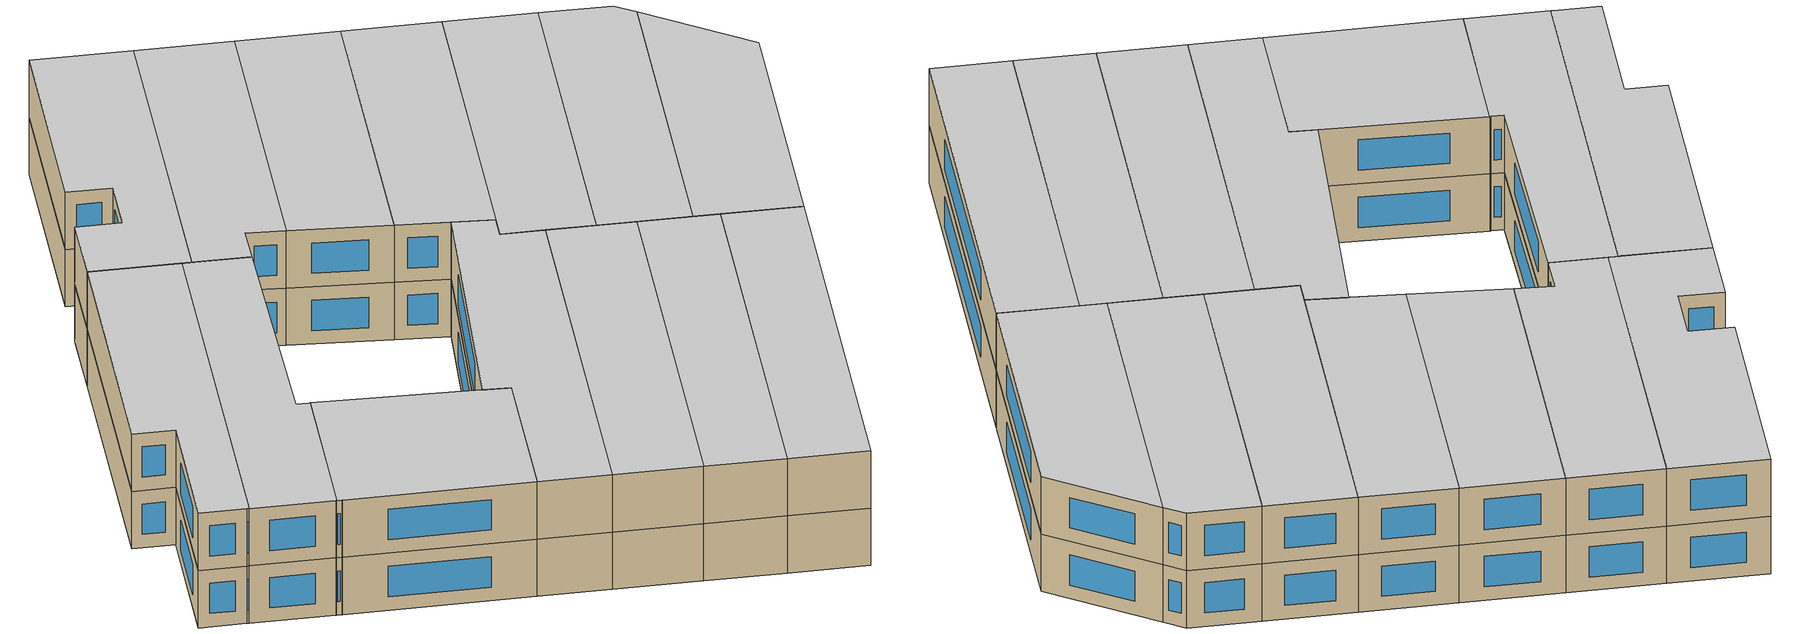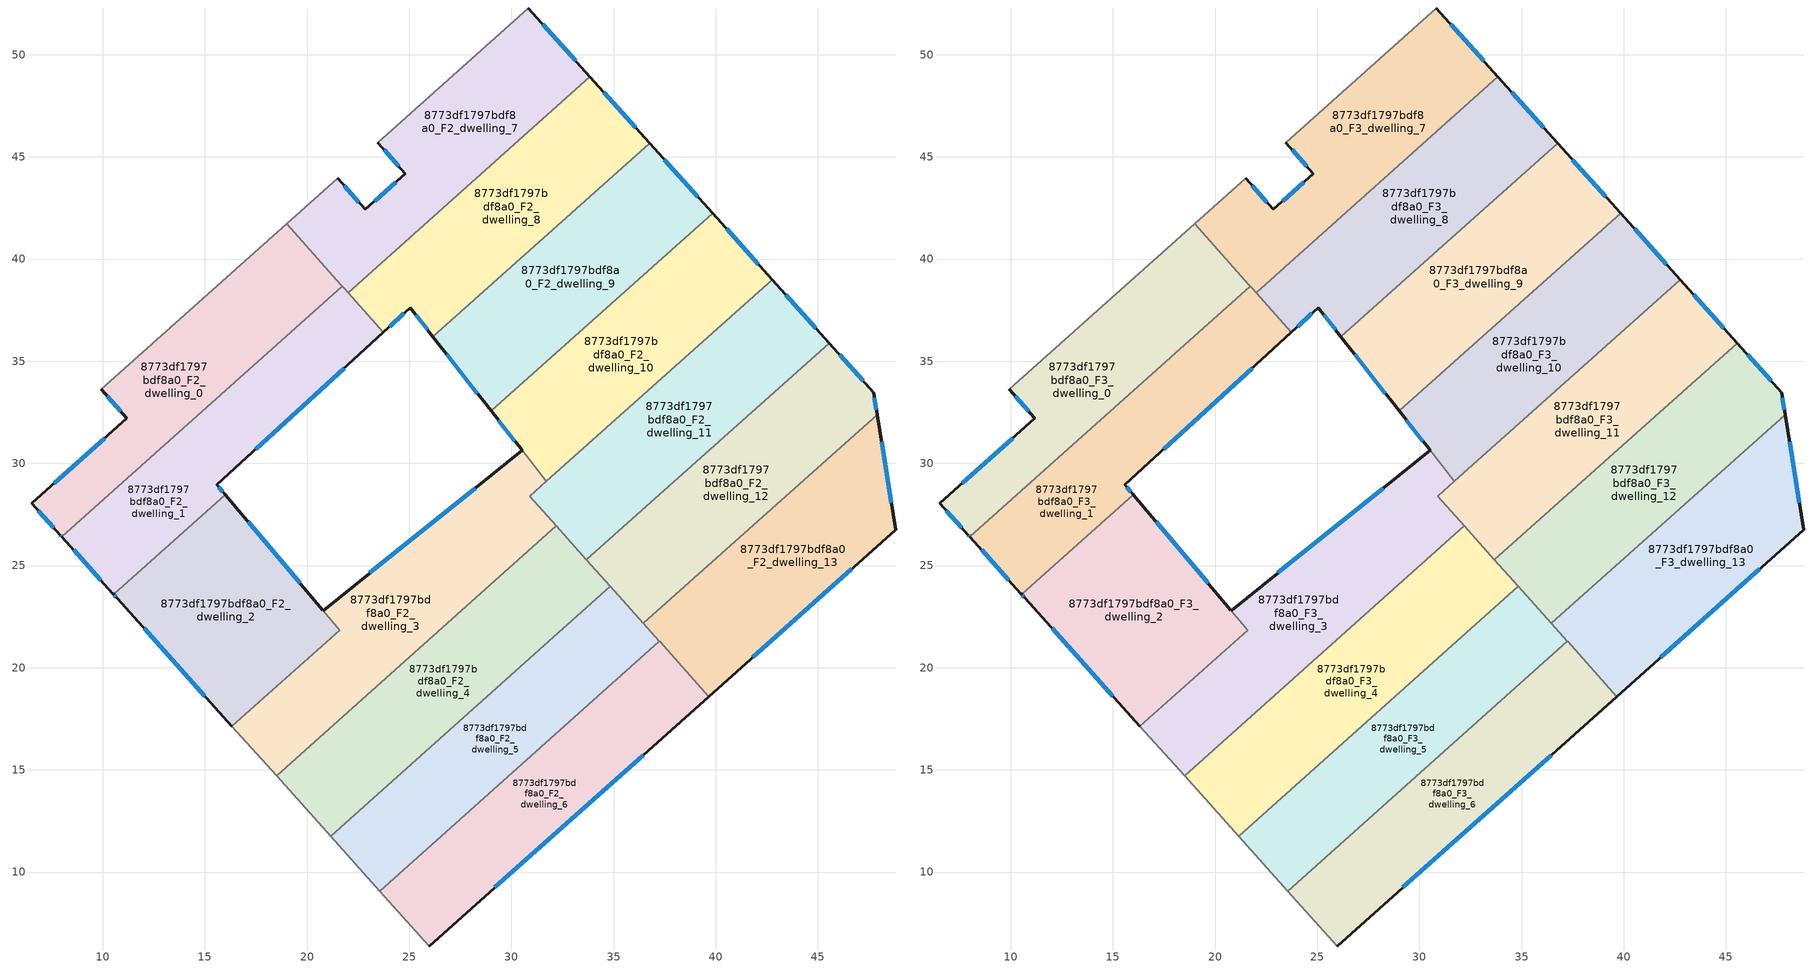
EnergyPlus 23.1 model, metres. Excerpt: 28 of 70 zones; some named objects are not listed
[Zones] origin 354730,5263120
8773df1797bdf8a0_F2_dwelling_0
 floor to 8773df1797bdf8a0_F1_dwelling_0 (EU_floor_Construction): 19,41.73 21.66,38.75 21.72,38.67 7.99,26.42 7.93,26.49 6.52,28.06 11.18,32.21 9.92,33.62 z6
 wall outside (EU_wall_Construction): 9.92,33.62 11.18,32.21 6.52,28.06 7.93,26.49 7.99,26.42 z6:9
 wall adiabatic (EU_wall_Construction): 19,41.73 9.92,33.62 z6:9
 wall to 8773df1797bdf8a0_F2_dwelling_1 (EU_wall_Construction): 7.99,26.42 21.72,38.67 z6:9
 wall to 8773df1797bdf8a0_F2_dwelling_7 (EU_wall_Construction): 21.72,38.67 21.66,38.75 19,41.73 z6:9
 window (EU_Window_Construction): 6.85,27.69 7.6,26.86 / 10.09,31.24 7.62,29.03 / 10.21,33.29 10.89,32.54 / 7.94,26.47 7.98,26.43 z6.7:8.3
8773df1797bdf8a0_F2_dwelling_1
 floor to 8773df1797bdf8a0_F1_dwelling_1 (EU_floor_Construction): 21.82,38.56 23.74,36.42 15.59,28.95 15.96,28.5 15.99,28.46 10.53,23.59 10.5,23.63 7.99,26.42 21.72,38.67 z6
 wall outside (EU_wall_Construction): 7.99,26.42 10.5,23.63 10.53,23.59 / 15.99,28.46 15.96,28.5 15.59,28.95 23.74,36.42 z6:9
 wall to 8773df1797bdf8a0_F2_dwelling_2 (EU_wall_Construction): 10.53,23.59 15.99,28.46 z6:9
 wall to 8773df1797bdf8a0_F2_dwelling_8 (EU_wall_Construction): 23.74,36.42 22.01,38.36 z6:9
 wall to 8773df1797bdf8a0_F2_dwelling_7 (EU_wall_Construction): 22.01,38.36 21.82,38.56 21.72,38.67 z6:9
 window (EU_Window_Construction): 8.58,25.76 9.91,24.28 / 17.5,30.7 21.82,34.66 / 15.87,28.61 15.67,28.84 z6.7:8.3
8773df1797bdf8a0_F2_dwelling_10
 floor to 8773df1797bdf8a0_F1_dwelling_10 (EU_floor_Construction): 39.85,42.24 42.76,38.99 30.9,28.4 31.71,29.12 29.01,32.57 z6
 wall outside (EU_wall_Construction): 42.76,38.99 39.85,42.24 / 29.01,32.57 30.52,30.63 z6:9
 wall to 8773df1797bdf8a0_F2_dwelling_3 (EU_wall_Construction): 30.52,30.63 31.71,29.12 30.9,28.4 z6:9
 wall to 8773df1797bdf8a0_F2_dwelling_9 (EU_wall_Construction): 39.85,42.24 29.01,32.57 z6:9
 wall to 8773df1797bdf8a0_F2_dwelling_11 (EU_wall_Construction): 30.9,28.4 31.71,29.12 42.76,38.99 z6:9
 window (EU_Window_Construction): 42.08,39.75 40.53,41.48 / 29.37,32.11 30.17,31.09 z6.7:8.3
8773df1797bdf8a0_F2_dwelling_11
 floor to 8773df1797bdf8a0_F1_dwelling_11 (EU_floor_Construction): 42.76,38.99 45.55,35.89 33.67,25.29 30.9,28.39 31.71,29.12 z6
 wall outside (EU_wall_Construction): 45.55,35.89 42.76,38.99 z6:9
 wall to 8773df1797bdf8a0_F2_dwelling_12 (EU_wall_Construction): 33.67,25.29 45.55,35.89 z6:9
 wall to 8773df1797bdf8a0_F2_dwelling_4 (EU_wall_Construction): 32.2,26.94 33.67,25.29 z6:9
 wall to 8773df1797bdf8a0_F2_dwelling_3 (EU_wall_Construction): 30.9,28.39 32.2,26.94 z6:9
 window (EU_Window_Construction): 44.89,36.61 43.42,38.26 z6.7:8.3
8773df1797bdf8a0_F2_dwelling_12
 floor to 8773df1797bdf8a0_F1_dwelling_12 (EU_floor_Construction): 45.55,35.89 47.72,33.46 47.9,32.38 36.46,22.17 33.67,25.29 z6
 wall outside (EU_wall_Construction): 47.9,32.38 47.72,33.46 45.55,35.89 z6:9
 wall to 8773df1797bdf8a0_F2_dwelling_13 (EU_wall_Construction): 36.46,22.17 47.9,32.38 z6:9
 wall to 8773df1797bdf8a0_F2_dwelling_5 (EU_wall_Construction): 34.84,23.98 36.46,22.17 z6:9
 wall to 8773df1797bdf8a0_F2_dwelling_4 (EU_wall_Construction): 33.67,25.29 34.84,23.98 z6:9
 window (EU_Window_Construction): 47.21,34.03 46.06,35.32 / 47.86,32.63 47.76,33.21 z6.7:8.3
8773df1797bdf8a0_F2_dwelling_13
 floor to 8773df1797bdf8a0_F1_dwelling_13 (EU_floor_Construction): 47.9,32.38 48.81,26.75 39.66,18.58 36.46,22.17 z6
 wall outside (EU_wall_Construction): 39.66,18.58 48.81,26.75 47.9,32.38 z6:9
 wall to 8773df1797bdf8a0_F2_dwelling_6 (EU_wall_Construction): 37.25,21.28 39.66,18.58 z6:9
 wall to 8773df1797bdf8a0_F2_dwelling_5 (EU_wall_Construction): 36.46,22.17 37.25,21.28 z6:9
 window (EU_Window_Construction): 48.6,28.07 48.11,31.06 / 41.81,20.5 46.66,24.83 z6.7:8.3
8773df1797bdf8a0_F2_dwelling_2
 floor to 8773df1797bdf8a0_F1_dwelling_2 (EU_floor_Construction): 15.99,28.46 20.78,22.8 21.59,21.84 16.33,17.14 10.7,23.41 10.67,23.44 10.53,23.59 z6
 wall outside (EU_wall_Construction): 10.53,23.59 10.67,23.44 10.7,23.41 16.33,17.14 / 20.78,22.8 15.99,28.46 z6:9
 wall to 8773df1797bdf8a0_F2_dwelling_3 (EU_wall_Construction): 16.33,17.14 21.59,21.84 20.78,22.8 z6:9
 window (EU_Window_Construction): 10.56,23.56 10.64,23.48 / 19.66,24.13 17.12,27.14 / 12.02,21.93 15,18.61 z6.7:8.3
8773df1797bdf8a0_F2_dwelling_3
 floor to 8773df1797bdf8a0_F1_dwelling_3 (EU_floor_Construction): 31.71,29.12 30.9,28.4 32.2,26.94 18.51,14.71 16.33,17.14 21.59,21.84 20.78,22.8 30.53,30.63 z6
 wall outside (EU_wall_Construction): 30.53,30.63 20.78,22.8 z6:9
 wall to 8773df1797bdf8a0_F2_dwelling_4 (EU_wall_Construction): 18.51,14.71 32.2,26.94 z6:9
 wall adiabatic (EU_wall_Construction): 16.33,17.14 18.51,14.71 z6:9
 window (EU_Window_Construction): 28.24,28.79 23.07,24.64 z6.7:8.3
8773df1797bdf8a0_F2_dwelling_4
 floor to 8773df1797bdf8a0_F1_dwelling_4 (EU_floor_Construction): 32.2,26.94 34.84,23.98 21.15,11.76 18.51,14.71 z6
 wall to 8773df1797bdf8a0_F2_dwelling_5 (EU_wall_Construction): 21.15,11.76 34.84,23.98 z6:9
 wall adiabatic (EU_wall_Construction): 18.51,14.71 21.15,11.76 z6:9
8773df1797bdf8a0_F2_dwelling_5
 floor to 8773df1797bdf8a0_F1_dwelling_5 (EU_floor_Construction): 34.84,23.98 37.25,21.28 23.57,9.07 21.15,11.76 z6
 wall to 8773df1797bdf8a0_F2_dwelling_6 (EU_wall_Construction): 23.57,9.07 37.25,21.28 z6:9
 wall adiabatic (EU_wall_Construction): 21.15,11.76 23.57,9.07 z6:9
8773df1797bdf8a0_F2_dwelling_6
 floor to 8773df1797bdf8a0_F1_dwelling_6 (EU_floor_Construction): 37.25,21.28 39.66,18.58 25.98,6.38 23.57,9.07 z6
 wall outside (EU_wall_Construction): 25.98,6.38 39.66,18.58 z6:9
 wall adiabatic (EU_wall_Construction): 23.57,9.07 25.98,6.38 z6:9
 window (EU_Window_Construction): 29.19,9.25 36.45,15.72 z6.7:8.3
8773df1797bdf8a0_F2_dwelling_7
 floor to 8773df1797bdf8a0_F1_dwelling_7 (EU_floor_Construction): 30.83,52.29 33.85,48.92 22.01,38.36 19,41.73 21.49,43.96 22.85,42.43 24.81,44.17 23.45,45.7 z6
 wall outside (EU_wall_Construction): 33.85,48.92 30.83,52.29 / 23.45,45.7 24.81,44.17 22.85,42.43 21.49,43.96 z6:9
 wall adiabatic (EU_wall_Construction): 30.83,52.29 23.45,45.7 / 21.49,43.96 19,41.73 z6:9
 wall to 8773df1797bdf8a0_F2_dwelling_8 (EU_wall_Construction): 22.01,38.36 33.85,48.92 z6:9
 window (EU_Window_Construction): 33.14,49.71 31.54,51.5 / 22.53,42.79 21.81,43.6 / 24.35,43.76 23.31,42.84 / 23.77,45.34 24.49,44.53 z6.7:8.3
8773df1797bdf8a0_F2_dwelling_8
 floor to 8773df1797bdf8a0_F1_dwelling_8 (EU_floor_Construction): 33.85,48.92 36.77,45.67 26.16,36.2 25.05,37.62 23.74,36.42 22.01,38.36 z6
 wall outside (EU_wall_Construction): 23.74,36.42 25.05,37.62 26.16,36.2 / 36.77,45.67 33.85,48.92 z6:9
 wall to 8773df1797bdf8a0_F2_dwelling_9 (EU_wall_Construction): 26.16,36.2 36.77,45.67 z6:9
 window (EU_Window_Construction): 24.05,36.7 24.74,37.34 / 36.08,46.44 34.53,48.16 / 25.31,37.28 25.9,36.53 z6.7:8.3
8773df1797bdf8a0_F2_dwelling_9
 floor to 8773df1797bdf8a0_F1_dwelling_9 (EU_floor_Construction): 36.77,45.67 39.85,42.24 29.01,32.57 26.16,36.2 z6
 wall outside (EU_wall_Construction): 39.85,42.24 36.77,45.67 / 26.16,36.2 29.01,32.57 z6:9
 window (EU_Window_Construction): 39.12,43.05 37.49,44.87 / 26.83,35.35 28.34,33.42 z6.7:8.3
8773df1797bdf8a0_F3_dwelling_0
 floor to 8773df1797bdf8a0_F2_dwelling_0 (EU_floor_Construction): 19,41.73 21.66,38.75 21.72,38.67 7.99,26.42 7.93,26.49 6.52,28.06 11.18,32.21 9.92,33.62 z9
 wall outside (EU_wall_Construction): 9.92,33.62 11.18,32.21 6.52,28.06 7.93,26.49 7.99,26.42 z9:12
 wall adiabatic (EU_wall_Construction): 19,41.73 9.92,33.62 z9:12
 wall to 8773df1797bdf8a0_F3_dwelling_1 (EU_wall_Construction): 7.99,26.42 21.72,38.67 z9:12
 wall to 8773df1797bdf8a0_F3_dwelling_7 (EU_wall_Construction): 21.72,38.67 21.66,38.75 19,41.73 z9:12
 window (EU_Window_Construction): 6.85,27.69 7.6,26.86 / 10.09,31.24 7.62,29.03 / 10.21,33.29 10.89,32.54 / 7.94,26.47 7.98,26.43 z9.7:11.3
 ceiling to 8773df1797bdf8a0_F4_dwelling_0 (EU_floor_Construction): 11.18,32.21 6.52,28.06 7.93,26.49 7.99,26.42 21.72,38.67 21.66,38.75 19,41.73 9.92,33.62 z12
8773df1797bdf8a0_F3_dwelling_1
 floor to 8773df1797bdf8a0_F2_dwelling_1 (EU_floor_Construction): 21.82,38.56 23.74,36.42 15.59,28.95 15.96,28.5 15.99,28.46 10.53,23.59 10.5,23.63 7.99,26.42 21.72,38.67 z9
 wall outside (EU_wall_Construction): 7.99,26.42 10.5,23.63 10.53,23.59 / 15.99,28.46 15.96,28.5 15.59,28.95 23.74,36.42 z9:12
 wall to 8773df1797bdf8a0_F3_dwelling_2 (EU_wall_Construction): 10.53,23.59 15.99,28.46 z9:12
 wall to 8773df1797bdf8a0_F3_dwelling_8 (EU_wall_Construction): 23.74,36.42 22.01,38.36 z9:12
 wall to 8773df1797bdf8a0_F3_dwelling_7 (EU_wall_Construction): 22.01,38.36 21.82,38.56 21.72,38.67 z9:12
 window (EU_Window_Construction): 8.58,25.76 9.91,24.28 / 17.5,30.7 21.82,34.66 / 15.87,28.61 15.67,28.84 z9.7:11.3
 ceiling to 8773df1797bdf8a0_F4_dwelling_1 (EU_floor_Construction): 15.99,28.46 15.96,28.5 15.59,28.95 23.74,36.42 21.82,38.56 21.72,38.67 7.99,26.42 10.5,23.63 10.53,23.59 z12
8773df1797bdf8a0_F3_dwelling_10
 floor to 8773df1797bdf8a0_F2_dwelling_10 (EU_floor_Construction): 39.85,42.24 42.76,38.99 30.9,28.4 31.71,29.12 29.01,32.57 z9
 wall outside (EU_wall_Construction): 42.76,38.99 39.85,42.24 / 29.01,32.57 30.52,30.63 z9:12
 wall to 8773df1797bdf8a0_F3_dwelling_3 (EU_wall_Construction): 30.52,30.63 31.71,29.12 30.9,28.4 z9:12
 wall to 8773df1797bdf8a0_F3_dwelling_9 (EU_wall_Construction): 39.85,42.24 29.01,32.57 z9:12
 wall to 8773df1797bdf8a0_F3_dwelling_11 (EU_wall_Construction): 30.9,28.4 31.71,29.12 42.76,38.99 z9:12
 window (EU_Window_Construction): 42.08,39.75 40.53,41.48 / 29.37,32.11 30.17,31.09 z9.7:11.3
 ceiling to 8773df1797bdf8a0_F4_dwelling_10 (EU_floor_Construction): 42.76,38.99 39.85,42.24 29.01,32.57 31.71,29.12 30.9,28.4 z12
8773df1797bdf8a0_F3_dwelling_11
 floor to 8773df1797bdf8a0_F2_dwelling_11 (EU_floor_Construction): 42.76,38.99 45.55,35.89 33.67,25.29 30.9,28.39 31.71,29.12 z9
 wall outside (EU_wall_Construction): 45.55,35.89 42.76,38.99 z9:12
 wall to 8773df1797bdf8a0_F3_dwelling_12 (EU_wall_Construction): 33.67,25.29 45.55,35.89 z9:12
 wall to 8773df1797bdf8a0_F3_dwelling_4 (EU_wall_Construction): 32.2,26.94 33.67,25.29 z9:12
 wall to 8773df1797bdf8a0_F3_dwelling_3 (EU_wall_Construction): 30.9,28.39 32.2,26.94 z9:12
 window (EU_Window_Construction): 44.89,36.61 43.42,38.26 z9.7:11.3
 ceiling to 8773df1797bdf8a0_F4_dwelling_11 (EU_floor_Construction): 45.55,35.89 42.76,38.99 31.71,29.12 30.9,28.39 33.67,25.29 z12
8773df1797bdf8a0_F3_dwelling_12
 floor to 8773df1797bdf8a0_F2_dwelling_12 (EU_floor_Construction): 45.55,35.89 47.72,33.46 47.9,32.38 36.46,22.17 33.67,25.29 z9
 wall outside (EU_wall_Construction): 47.9,32.38 47.72,33.46 45.55,35.89 z9:12
 wall to 8773df1797bdf8a0_F3_dwelling_13 (EU_wall_Construction): 36.46,22.17 47.9,32.38 z9:12
 wall to 8773df1797bdf8a0_F3_dwelling_5 (EU_wall_Construction): 34.84,23.98 36.46,22.17 z9:12
 wall to 8773df1797bdf8a0_F3_dwelling_4 (EU_wall_Construction): 33.67,25.29 34.84,23.98 z9:12
 window (EU_Window_Construction): 47.21,34.03 46.06,35.32 / 47.86,32.63 47.76,33.21 z9.7:11.3
 ceiling to 8773df1797bdf8a0_F4_dwelling_12 (EU_floor_Construction): 47.9,32.38 47.72,33.46 45.55,35.89 33.67,25.29 36.46,22.17 z12
8773df1797bdf8a0_F3_dwelling_13
 floor to 8773df1797bdf8a0_F2_dwelling_13 (EU_floor_Construction): 47.9,32.38 48.81,26.75 39.66,18.58 36.46,22.17 z9
 wall outside (EU_wall_Construction): 39.66,18.58 48.81,26.75 47.9,32.38 z9:12
 wall to 8773df1797bdf8a0_F3_dwelling_6 (EU_wall_Construction): 37.25,21.28 39.66,18.58 z9:12
 wall to 8773df1797bdf8a0_F3_dwelling_5 (EU_wall_Construction): 36.46,22.17 37.25,21.28 z9:12
 window (EU_Window_Construction): 48.6,28.07 48.11,31.06 / 41.81,20.5 46.66,24.83 z9.7:11.3
 ceiling to 8773df1797bdf8a0_F4_dwelling_13 (EU_floor_Construction): 48.81,26.75 47.9,32.38 36.46,22.17 39.66,18.58 z12
8773df1797bdf8a0_F3_dwelling_2
 floor to 8773df1797bdf8a0_F2_dwelling_2 (EU_floor_Construction): 15.99,28.46 20.78,22.8 21.59,21.84 16.33,17.14 10.7,23.41 10.67,23.44 10.53,23.59 z9
 wall outside (EU_wall_Construction): 10.53,23.59 10.67,23.44 10.7,23.41 16.33,17.14 / 20.78,22.8 15.99,28.46 z9:12
 wall to 8773df1797bdf8a0_F3_dwelling_3 (EU_wall_Construction): 16.33,17.14 21.59,21.84 20.78,22.8 z9:12
 window (EU_Window_Construction): 10.56,23.56 10.64,23.48 / 19.66,24.13 17.12,27.14 / 12.02,21.93 15,18.61 z9.7:11.3
 ceiling to 8773df1797bdf8a0_F4_dwelling_2 (EU_floor_Construction): 21.59,21.84 20.78,22.8 15.99,28.46 10.53,23.59 10.67,23.44 10.7,23.41 16.33,17.14 z12
8773df1797bdf8a0_F3_dwelling_3
 floor to 8773df1797bdf8a0_F2_dwelling_3 (EU_floor_Construction): 31.71,29.12 30.9,28.4 32.2,26.94 18.51,14.71 16.33,17.14 21.59,21.84 20.78,22.8 30.53,30.63 z9
 wall outside (EU_wall_Construction): 30.53,30.63 20.78,22.8 z9:12
 wall to 8773df1797bdf8a0_F3_dwelling_4 (EU_wall_Construction): 18.51,14.71 32.2,26.94 z9:12
 wall adiabatic (EU_wall_Construction): 16.33,17.14 18.51,14.71 z9:12
 window (EU_Window_Construction): 28.24,28.79 23.07,24.64 z9.7:11.3
 ceiling to 8773df1797bdf8a0_F4_dwelling_3 (EU_floor_Construction): 32.2,26.94 30.9,28.4 31.71,29.12 30.53,30.63 20.78,22.8 21.59,21.84 16.33,17.14 18.51,14.71 z12
8773df1797bdf8a0_F3_dwelling_4
 floor to 8773df1797bdf8a0_F2_dwelling_4 (EU_floor_Construction): 32.2,26.94 34.84,23.98 21.15,11.76 18.51,14.71 z9
 wall to 8773df1797bdf8a0_F3_dwelling_5 (EU_wall_Construction): 21.15,11.76 34.84,23.98 z9:12
 wall adiabatic (EU_wall_Construction): 18.51,14.71 21.15,11.76 z9:12
 ceiling to 8773df1797bdf8a0_F4_dwelling_4 (EU_floor_Construction): 34.84,23.98 32.2,26.94 18.51,14.71 21.15,11.76 z12
8773df1797bdf8a0_F3_dwelling_5
 floor to 8773df1797bdf8a0_F2_dwelling_5 (EU_floor_Construction): 34.84,23.98 37.25,21.28 23.57,9.07 21.15,11.76 z9
 wall to 8773df1797bdf8a0_F3_dwelling_6 (EU_wall_Construction): 23.57,9.07 37.25,21.28 z9:12
 wall adiabatic (EU_wall_Construction): 21.15,11.76 23.57,9.07 z9:12
 ceiling to 8773df1797bdf8a0_F4_dwelling_5 (EU_floor_Construction): 37.25,21.28 34.84,23.98 21.15,11.76 23.57,9.07 z12
8773df1797bdf8a0_F3_dwelling_6
 floor to 8773df1797bdf8a0_F2_dwelling_6 (EU_floor_Construction): 37.25,21.28 39.66,18.58 25.98,6.38 23.57,9.07 z9
 wall outside (EU_wall_Construction): 25.98,6.38 39.66,18.58 z9:12
 wall adiabatic (EU_wall_Construction): 23.57,9.07 25.98,6.38 z9:12
 window (EU_Window_Construction): 29.19,9.25 36.45,15.72 z9.7:11.3
 ceiling to 8773df1797bdf8a0_F4_dwelling_6 (EU_floor_Construction): 39.66,18.58 37.25,21.28 23.57,9.07 25.98,6.38 z12
8773df1797bdf8a0_F3_dwelling_7
 floor to 8773df1797bdf8a0_F2_dwelling_7 (EU_floor_Construction): 30.83,52.29 33.85,48.92 22.01,38.36 19,41.73 21.49,43.96 22.85,42.43 24.81,44.17 23.45,45.7 z9
 wall outside (EU_wall_Construction): 33.85,48.92 30.83,52.29 / 23.45,45.7 24.81,44.17 22.85,42.43 21.49,43.96 z9:12
 wall adiabatic (EU_wall_Construction): 30.83,52.29 23.45,45.7 / 21.49,43.96 19,41.73 z9:12
 wall to 8773df1797bdf8a0_F3_dwelling_8 (EU_wall_Construction): 22.01,38.36 33.85,48.92 z9:12
 window (EU_Window_Construction): 33.14,49.71 31.54,51.5 / 22.53,42.79 21.81,43.6 / 24.35,43.76 23.31,42.84 / 23.77,45.34 24.49,44.53 z9.7:11.3
 ceiling to 8773df1797bdf8a0_F4_dwelling_7 (EU_floor_Construction): 33.85,48.92 30.83,52.29 23.45,45.7 24.81,44.17 22.85,42.43 21.49,43.96 19,41.73 22.01,38.36 z12
8773df1797bdf8a0_F3_dwelling_8
 floor to 8773df1797bdf8a0_F2_dwelling_8 (EU_floor_Construction): 33.85,48.92 36.77,45.67 26.16,36.2 25.05,37.62 23.74,36.42 22.01,38.36 z9
 wall outside (EU_wall_Construction): 23.74,36.42 25.05,37.62 26.16,36.2 / 36.77,45.67 33.85,48.92 z9:12
 wall to 8773df1797bdf8a0_F3_dwelling_9 (EU_wall_Construction): 26.16,36.2 36.77,45.67 z9:12
 window (EU_Window_Construction): 24.05,36.7 24.74,37.34 / 36.08,46.44 34.53,48.16 / 25.31,37.28 25.9,36.53 z9.7:11.3
 ceiling to 8773df1797bdf8a0_F4_dwelling_8 (EU_floor_Construction): 36.77,45.67 33.85,48.92 22.01,38.36 23.74,36.42 25.05,37.62 26.16,36.2 z12
8773df1797bdf8a0_F3_dwelling_9
 floor to 8773df1797bdf8a0_F2_dwelling_9 (EU_floor_Construction): 36.77,45.67 39.85,42.24 29.01,32.57 26.16,36.2 z9
 wall outside (EU_wall_Construction): 39.85,42.24 36.77,45.67 / 26.16,36.2 29.01,32.57 z9:12
 window (EU_Window_Construction): 39.12,43.05 37.49,44.87 / 26.83,35.35 28.34,33.42 z9.7:11.3
 ceiling to 8773df1797bdf8a0_F4_dwelling_9 (EU_floor_Construction): 39.85,42.24 36.77,45.67 26.16,36.2 29.01,32.57 z12
[Building]
EU S2 Campaign: North Axis=0; Terrain=City; Solar Distribution=FullExterior
[Site:Location]
Budapest.Ferenc.Liszt.Intl.AP: Latitude=47.437; Longitude=19.256; Time Zone=1; Elevation=185
[SizingPeriod:WeatherFileDays]
AnnualSizingPeriod: Begin Month=1; Begin Day of Month=1; End Month=12; End Day of Month=31; Day of Week for Start Day=Monday; Use Weather File Daylight Saving Period=No; Use Weather File Rain and Snow Indicators=No
[MATERIAL]
EU_InternalMass_Material: Roughness=MediumRough; Thickness=0.1; Conductivity=1; Density=1800; Specific Heat=900; Thermal Absorptance=0.9; Solar Absorptance=0.7; Visible Absorptance=0.7
[MATERIAL:NOMASS] Roughness=MediumRough; Thermal Absorptance=0.9; Solar Absorptance=0.7; Visible Absorptance=0.7
Name | Thermal Resistance
EU_wall_NoMass | 0.832559
EU_floor_NoMass | 0.872794
[WINDOWMATERIAL:SIMPLEGLAZINGSYSTEM]
EU_Window_SimpleGlazing: UFactor=2.79869; Solar Heat Gain Coefficient=0.75; Visible Transmittance=0.75
[CONSTRUCTION]
EU_wall_Construction: EU_wall_NoMass
EU_floor_Construction: EU_floor_NoMass
EU_Window_Construction: EU_Window_SimpleGlazing
EU_InternalMass_Construction: EU_InternalMass_Material
[ZONE] Type=1; Multiplier=1; Ceiling Height=autocalculate; Floor Area=autocalculate; Part of Total Floor Area=Yes
Name | Volume
8773df1797bdf8a0_F2_dwelling_0; 8773df1797bdf8a0_F3_dwelling_0 | 190.726
8773df1797bdf8a0_F2_dwelling_1; 8773df1797bdf8a0_F3_dwelling_1 | 186.382
8773df1797bdf8a0_F2_dwelling_10; 8773df1797bdf8a0_F3_dwelling_10 | 192.22
8773df1797bdf8a0_F2_dwelling_11; 8773df1797bdf8a0_F3_dwelling_11; 8773df1797bdf8a0_F2_dwelling_12; 8773df1797bdf8a0_F3_dwelling_12 | 198.959
8773df1797bdf8a0_F2_dwelling_13; 8773df1797bdf8a0_F3_dwelling_13 | 198.945
8773df1797bdf8a0_F2_dwelling_2; 8773df1797bdf8a0_F3_dwelling_2 | 187.066
8773df1797bdf8a0_F2_dwelling_3; 8773df1797bdf8a0_F3_dwelling_3 | 219.078
8773df1797bdf8a0_F2_dwelling_4; 8773df1797bdf8a0_F3_dwelling_4 | 218.267
8773df1797bdf8a0_F2_dwelling_5; 8773df1797bdf8a0_F3_dwelling_5 | 198.929
8773df1797bdf8a0_F2_dwelling_6; 8773df1797bdf8a0_F3_dwelling_6 | 198.931
8773df1797bdf8a0_F2_dwelling_7; 8773df1797bdf8a0_F3_dwelling_7 | 198.973
8773df1797bdf8a0_F2_dwelling_8; 8773df1797bdf8a0_F3_dwelling_8 | 198.917
8773df1797bdf8a0_F2_dwelling_9; 8773df1797bdf8a0_F3_dwelling_9 | 198.927
[INTERNALMASS] Construction=EU_InternalMass_Construction
Name | Zone or ZoneList | Surface Area
8773df1797bdf8a0_F2_dwelling_0_EU_InternalMass | 8773df1797bdf8a0_F2_dwelling_0 | 63.564
8773df1797bdf8a0_F2_dwelling_1_EU_InternalMass | 8773df1797bdf8a0_F2_dwelling_1 | 62.1367
8773df1797bdf8a0_F2_dwelling_2_EU_InternalMass | 8773df1797bdf8a0_F2_dwelling_2 | 62.36
8773df1797bdf8a0_F2_dwelling_3_EU_InternalMass | 8773df1797bdf8a0_F2_dwelling_3 | 73.0252
8773df1797bdf8a0_F2_dwelling_4_EU_InternalMass | 8773df1797bdf8a0_F2_dwelling_4 | 72.7546
8773df1797bdf8a0_F2_dwelling_5_EU_InternalMass | 8773df1797bdf8a0_F2_dwelling_5 | 66.3094
8773df1797bdf8a0_F2_dwelling_6_EU_InternalMass | 8773df1797bdf8a0_F2_dwelling_6 | 66.3102
8773df1797bdf8a0_F2_dwelling_7_EU_InternalMass | 8773df1797bdf8a0_F2_dwelling_7 | 66.3242
8773df1797bdf8a0_F2_dwelling_8_EU_InternalMass | 8773df1797bdf8a0_F2_dwelling_8 | 66.3059
8773df1797bdf8a0_F2_dwelling_9_EU_InternalMass | 8773df1797bdf8a0_F2_dwelling_9 | 66.3089
8773df1797bdf8a0_F2_dwelling_10_EU_InternalMass | 8773df1797bdf8a0_F2_dwelling_10 | 64.0855
8773df1797bdf8a0_F2_dwelling_11_EU_InternalMass | 8773df1797bdf8a0_F2_dwelling_11 | 66.3189
8773df1797bdf8a0_F2_dwelling_12_EU_InternalMass | 8773df1797bdf8a0_F2_dwelling_12 | 66.3198
8773df1797bdf8a0_F2_dwelling_13_EU_InternalMass | 8773df1797bdf8a0_F2_dwelling_13 | 66.3151
8773df1797bdf8a0_F3_dwelling_0_EU_InternalMass | 8773df1797bdf8a0_F3_dwelling_0 | 63.564
8773df1797bdf8a0_F3_dwelling_1_EU_InternalMass | 8773df1797bdf8a0_F3_dwelling_1 | 62.1367
8773df1797bdf8a0_F3_dwelling_2_EU_InternalMass | 8773df1797bdf8a0_F3_dwelling_2 | 62.36
8773df1797bdf8a0_F3_dwelling_3_EU_InternalMass | 8773df1797bdf8a0_F3_dwelling_3 | 73.0252
8773df1797bdf8a0_F3_dwelling_4_EU_InternalMass | 8773df1797bdf8a0_F3_dwelling_4 | 72.7546
8773df1797bdf8a0_F3_dwelling_5_EU_InternalMass | 8773df1797bdf8a0_F3_dwelling_5 | 66.3094
8773df1797bdf8a0_F3_dwelling_6_EU_InternalMass | 8773df1797bdf8a0_F3_dwelling_6 | 66.3102
8773df1797bdf8a0_F3_dwelling_7_EU_InternalMass | 8773df1797bdf8a0_F3_dwelling_7 | 66.3242
8773df1797bdf8a0_F3_dwelling_8_EU_InternalMass | 8773df1797bdf8a0_F3_dwelling_8 | 66.3059
8773df1797bdf8a0_F3_dwelling_9_EU_InternalMass | 8773df1797bdf8a0_F3_dwelling_9 | 66.3089
8773df1797bdf8a0_F3_dwelling_10_EU_InternalMass | 8773df1797bdf8a0_F3_dwelling_10 | 64.0855
8773df1797bdf8a0_F3_dwelling_11_EU_InternalMass | 8773df1797bdf8a0_F3_dwelling_11 | 66.3189
8773df1797bdf8a0_F3_dwelling_12_EU_InternalMass | 8773df1797bdf8a0_F3_dwelling_12 | 66.3198
8773df1797bdf8a0_F3_dwelling_13_EU_InternalMass | 8773df1797bdf8a0_F3_dwelling_13 | 66.3151
[OTHEREQUIPMENT] Fuel Type=Electricity; Design Level Calculation Method=Watts/Area; Power per Zone Floor Area=1; Fraction Latent=0; Fraction Radiant=0; Fraction Lost=0; Carbon Dioxide Generation Rate=0; EndUse Subcategory=EU_Step8_InternalGains
Name | Zone or ZoneList or Space or SpaceList | Schedule
EU_Step8_InternalGain_8773df1797bdf8a0_F2_dwelling_0_f000 | 8773df1797bdf8a0_F2_dwelling_0 | EU_Step8_GainSchedule_8773df1797bdf8a0_F2_dwelling_0_f000
EU_Step8_InternalGain_8773df1797bdf8a0_F2_dwelling_1_f000 | 8773df1797bdf8a0_F2_dwelling_1 | EU_Step8_GainSchedule_8773df1797bdf8a0_F2_dwelling_1_f000
EU_Step8_InternalGain_8773df1797bdf8a0_F2_dwelling_2_f000 | 8773df1797bdf8a0_F2_dwelling_2 | EU_Step8_GainSchedule_8773df1797bdf8a0_F2_dwelling_2_f000
EU_Step8_InternalGain_8773df1797bdf8a0_F2_dwelling_3_f000 | 8773df1797bdf8a0_F2_dwelling_3 | EU_Step8_GainSchedule_8773df1797bdf8a0_F2_dwelling_3_f000
EU_Step8_InternalGain_8773df1797bdf8a0_F2_dwelling_4_f000 | 8773df1797bdf8a0_F2_dwelling_4 | EU_Step8_GainSchedule_8773df1797bdf8a0_F2_dwelling_4_f000
EU_Step8_InternalGain_8773df1797bdf8a0_F2_dwelling_5_f000 | 8773df1797bdf8a0_F2_dwelling_5 | EU_Step8_GainSchedule_8773df1797bdf8a0_F2_dwelling_5_f000
EU_Step8_InternalGain_8773df1797bdf8a0_F2_dwelling_6_f000 | 8773df1797bdf8a0_F2_dwelling_6 | EU_Step8_GainSchedule_8773df1797bdf8a0_F2_dwelling_6_f000
EU_Step8_InternalGain_8773df1797bdf8a0_F2_dwelling_7_f000 | 8773df1797bdf8a0_F2_dwelling_7 | EU_Step8_GainSchedule_8773df1797bdf8a0_F2_dwelling_7_f000
EU_Step8_InternalGain_8773df1797bdf8a0_F2_dwelling_8_f000 | 8773df1797bdf8a0_F2_dwelling_8 | EU_Step8_GainSchedule_8773df1797bdf8a0_F2_dwelling_8_f000
EU_Step8_InternalGain_8773df1797bdf8a0_F2_dwelling_9_f000 | 8773df1797bdf8a0_F2_dwelling_9 | EU_Step8_GainSchedule_8773df1797bdf8a0_F2_dwelling_9_f000
EU_Step8_InternalGain_8773df1797bdf8a0_F2_dwelling_10_f000 | 8773df1797bdf8a0_F2_dwelling_10 | EU_Step8_GainSchedule_8773df1797bdf8a0_F2_dwelling_10_f000
EU_Step8_InternalGain_8773df1797bdf8a0_F2_dwelling_11_f000 | 8773df1797bdf8a0_F2_dwelling_11 | EU_Step8_GainSchedule_8773df1797bdf8a0_F2_dwelling_11_f000
EU_Step8_InternalGain_8773df1797bdf8a0_F2_dwelling_12_f000 | 8773df1797bdf8a0_F2_dwelling_12 | EU_Step8_GainSchedule_8773df1797bdf8a0_F2_dwelling_12_f000
EU_Step8_InternalGain_8773df1797bdf8a0_F2_dwelling_13_f000 | 8773df1797bdf8a0_F2_dwelling_13 | EU_Step8_GainSchedule_8773df1797bdf8a0_F2_dwelling_13_f000
EU_Step8_InternalGain_8773df1797bdf8a0_F3_dwelling_0_f000 | 8773df1797bdf8a0_F3_dwelling_0 | EU_Step8_GainSchedule_8773df1797bdf8a0_F3_dwelling_0_f000
EU_Step8_InternalGain_8773df1797bdf8a0_F3_dwelling_1_f000 | 8773df1797bdf8a0_F3_dwelling_1 | EU_Step8_GainSchedule_8773df1797bdf8a0_F3_dwelling_1_f000
EU_Step8_InternalGain_8773df1797bdf8a0_F3_dwelling_2_f000 | 8773df1797bdf8a0_F3_dwelling_2 | EU_Step8_GainSchedule_8773df1797bdf8a0_F3_dwelling_2_f000
EU_Step8_InternalGain_8773df1797bdf8a0_F3_dwelling_3_f000 | 8773df1797bdf8a0_F3_dwelling_3 | EU_Step8_GainSchedule_8773df1797bdf8a0_F3_dwelling_3_f000
EU_Step8_InternalGain_8773df1797bdf8a0_F3_dwelling_4_f000 | 8773df1797bdf8a0_F3_dwelling_4 | EU_Step8_GainSchedule_8773df1797bdf8a0_F3_dwelling_4_f000
EU_Step8_InternalGain_8773df1797bdf8a0_F3_dwelling_5_f000 | 8773df1797bdf8a0_F3_dwelling_5 | EU_Step8_GainSchedule_8773df1797bdf8a0_F3_dwelling_5_f000
EU_Step8_InternalGain_8773df1797bdf8a0_F3_dwelling_6_f000 | 8773df1797bdf8a0_F3_dwelling_6 | EU_Step8_GainSchedule_8773df1797bdf8a0_F3_dwelling_6_f000
EU_Step8_InternalGain_8773df1797bdf8a0_F3_dwelling_7_f000 | 8773df1797bdf8a0_F3_dwelling_7 | EU_Step8_GainSchedule_8773df1797bdf8a0_F3_dwelling_7_f000
EU_Step8_InternalGain_8773df1797bdf8a0_F3_dwelling_8_f000 | 8773df1797bdf8a0_F3_dwelling_8 | EU_Step8_GainSchedule_8773df1797bdf8a0_F3_dwelling_8_f000
EU_Step8_InternalGain_8773df1797bdf8a0_F3_dwelling_9_f000 | 8773df1797bdf8a0_F3_dwelling_9 | EU_Step8_GainSchedule_8773df1797bdf8a0_F3_dwelling_9_f000
EU_Step8_InternalGain_8773df1797bdf8a0_F3_dwelling_10_f000 | 8773df1797bdf8a0_F3_dwelling_10 | EU_Step8_GainSchedule_8773df1797bdf8a0_F3_dwelling_10_f000
EU_Step8_InternalGain_8773df1797bdf8a0_F3_dwelling_11_f000 | 8773df1797bdf8a0_F3_dwelling_11 | EU_Step8_GainSchedule_8773df1797bdf8a0_F3_dwelling_11_f000
EU_Step8_InternalGain_8773df1797bdf8a0_F3_dwelling_12_f000 | 8773df1797bdf8a0_F3_dwelling_12 | EU_Step8_GainSchedule_8773df1797bdf8a0_F3_dwelling_12_f000
EU_Step8_InternalGain_8773df1797bdf8a0_F3_dwelling_13_f000 | 8773df1797bdf8a0_F3_dwelling_13 | EU_Step8_GainSchedule_8773df1797bdf8a0_F3_dwelling_13_f000
[ZONEVENTILATION:DESIGNFLOWRATE] Schedule=EU_AlwaysOn; Design Flow Rate Calculation Method=AirChanges/Hour; Air Changes per Hour=0.475469; Ventilation Type=Natural; Fan Pressure Rise=0; Fan Total Efficiency=1; Constant Term Coefficient=1; Temperature Term Coefficient=0; Velocity Term Coefficient=0; Velocity Squared Term Coefficient=0; Minimum Indoor Temperature=-100; Maximum Indoor Temperature=100; Delta Temperature=-100; Minimum Outdoor Temperature=-100; Maximum Outdoor Temperature=100; Maximum Wind Speed=40
Name | Zone or ZoneList or Space or SpaceList
EU_ConstantAir_8773df1797bdf8a0_F2_dwelling_0 | 8773df1797bdf8a0_F2_dwelling_0
EU_ConstantAir_8773df1797bdf8a0_F2_dwelling_1 | 8773df1797bdf8a0_F2_dwelling_1
EU_ConstantAir_8773df1797bdf8a0_F2_dwelling_2 | 8773df1797bdf8a0_F2_dwelling_2
EU_ConstantAir_8773df1797bdf8a0_F2_dwelling_3 | 8773df1797bdf8a0_F2_dwelling_3
EU_ConstantAir_8773df1797bdf8a0_F2_dwelling_4 | 8773df1797bdf8a0_F2_dwelling_4
EU_ConstantAir_8773df1797bdf8a0_F2_dwelling_5 | 8773df1797bdf8a0_F2_dwelling_5
EU_ConstantAir_8773df1797bdf8a0_F2_dwelling_6 | 8773df1797bdf8a0_F2_dwelling_6
EU_ConstantAir_8773df1797bdf8a0_F2_dwelling_7 | 8773df1797bdf8a0_F2_dwelling_7
EU_ConstantAir_8773df1797bdf8a0_F2_dwelling_8 | 8773df1797bdf8a0_F2_dwelling_8
EU_ConstantAir_8773df1797bdf8a0_F2_dwelling_9 | 8773df1797bdf8a0_F2_dwelling_9
EU_ConstantAir_8773df1797bdf8a0_F2_dwelling_10 | 8773df1797bdf8a0_F2_dwelling_10
EU_ConstantAir_8773df1797bdf8a0_F2_dwelling_11 | 8773df1797bdf8a0_F2_dwelling_11
EU_ConstantAir_8773df1797bdf8a0_F2_dwelling_12 | 8773df1797bdf8a0_F2_dwelling_12
EU_ConstantAir_8773df1797bdf8a0_F2_dwelling_13 | 8773df1797bdf8a0_F2_dwelling_13
EU_ConstantAir_8773df1797bdf8a0_F3_dwelling_0 | 8773df1797bdf8a0_F3_dwelling_0
EU_ConstantAir_8773df1797bdf8a0_F3_dwelling_1 | 8773df1797bdf8a0_F3_dwelling_1
EU_ConstantAir_8773df1797bdf8a0_F3_dwelling_2 | 8773df1797bdf8a0_F3_dwelling_2
EU_ConstantAir_8773df1797bdf8a0_F3_dwelling_3 | 8773df1797bdf8a0_F3_dwelling_3
EU_ConstantAir_8773df1797bdf8a0_F3_dwelling_4 | 8773df1797bdf8a0_F3_dwelling_4
EU_ConstantAir_8773df1797bdf8a0_F3_dwelling_5 | 8773df1797bdf8a0_F3_dwelling_5
EU_ConstantAir_8773df1797bdf8a0_F3_dwelling_6 | 8773df1797bdf8a0_F3_dwelling_6
EU_ConstantAir_8773df1797bdf8a0_F3_dwelling_7 | 8773df1797bdf8a0_F3_dwelling_7
EU_ConstantAir_8773df1797bdf8a0_F3_dwelling_8 | 8773df1797bdf8a0_F3_dwelling_8
EU_ConstantAir_8773df1797bdf8a0_F3_dwelling_9 | 8773df1797bdf8a0_F3_dwelling_9
EU_ConstantAir_8773df1797bdf8a0_F3_dwelling_10 | 8773df1797bdf8a0_F3_dwelling_10
EU_ConstantAir_8773df1797bdf8a0_F3_dwelling_11 | 8773df1797bdf8a0_F3_dwelling_11
EU_ConstantAir_8773df1797bdf8a0_F3_dwelling_12 | 8773df1797bdf8a0_F3_dwelling_12
EU_ConstantAir_8773df1797bdf8a0_F3_dwelling_13 | 8773df1797bdf8a0_F3_dwelling_13
[HVACTEMPLATE:ZONE:IDEALLOADSAIRSYSTEM] System Availability Schedule=EU_AlwaysOn; Maximum Heating Supply Air Temperature=50; Minimum Cooling Supply Air Temperature=13; Maximum Heating Supply Air Humidity Ratio=0.0156; Minimum Cooling Supply Air Humidity Ratio=0.0077; Heating Limit=NoLimit; Cooling Limit=NoLimit; Heating Availability Schedule=EU_AlwaysOn; Cooling Availability Schedule=EU_CoolingOff; Dehumidification Control Type=ConstantSensibleHeatRatio; Cooling Sensible Heat Ratio=0.7; Dehumidification Setpoint=60; Humidification Control Type=None; Humidification Setpoint=30; Outdoor Air Method=None; Outdoor Air Flow Rate per Person=0.00944; Outdoor Air Flow Rate per Zone Floor Area=0; Outdoor Air Flow Rate per Zone=0; Demand Controlled Ventilation Type=None; Outdoor Air Economizer Type=NoEconomizer; Heat Recovery Type=None; Sensible Heat Recovery Effectiveness=0.7; Latent Heat Recovery Effectiveness=0.65
Name | Template Thermostat
8773df1797bdf8a0_F2_dwelling_0 | EU_HeatOnly_8773df1797bdf8a0_F2_dwelling_0
8773df1797bdf8a0_F2_dwelling_1 | EU_HeatOnly_8773df1797bdf8a0_F2_dwelling_1
8773df1797bdf8a0_F2_dwelling_2 | EU_HeatOnly_8773df1797bdf8a0_F2_dwelling_2
8773df1797bdf8a0_F2_dwelling_3 | EU_HeatOnly_8773df1797bdf8a0_F2_dwelling_3
8773df1797bdf8a0_F2_dwelling_4 | EU_HeatOnly_8773df1797bdf8a0_F2_dwelling_4
8773df1797bdf8a0_F2_dwelling_5 | EU_HeatOnly_8773df1797bdf8a0_F2_dwelling_5
8773df1797bdf8a0_F2_dwelling_6 | EU_HeatOnly_8773df1797bdf8a0_F2_dwelling_6
8773df1797bdf8a0_F2_dwelling_7 | EU_HeatOnly_8773df1797bdf8a0_F2_dwelling_7
8773df1797bdf8a0_F2_dwelling_8 | EU_HeatOnly_8773df1797bdf8a0_F2_dwelling_8
8773df1797bdf8a0_F2_dwelling_9 | EU_HeatOnly_8773df1797bdf8a0_F2_dwelling_9
8773df1797bdf8a0_F2_dwelling_10 | EU_HeatOnly_8773df1797bdf8a0_F2_dwelling_10
8773df1797bdf8a0_F2_dwelling_11 | EU_HeatOnly_8773df1797bdf8a0_F2_dwelling_11
8773df1797bdf8a0_F2_dwelling_12 | EU_HeatOnly_8773df1797bdf8a0_F2_dwelling_12
8773df1797bdf8a0_F2_dwelling_13 | EU_HeatOnly_8773df1797bdf8a0_F2_dwelling_13
8773df1797bdf8a0_F3_dwelling_0 | EU_HeatOnly_8773df1797bdf8a0_F3_dwelling_0
8773df1797bdf8a0_F3_dwelling_1 | EU_HeatOnly_8773df1797bdf8a0_F3_dwelling_1
8773df1797bdf8a0_F3_dwelling_2 | EU_HeatOnly_8773df1797bdf8a0_F3_dwelling_2
8773df1797bdf8a0_F3_dwelling_3 | EU_HeatOnly_8773df1797bdf8a0_F3_dwelling_3
8773df1797bdf8a0_F3_dwelling_4 | EU_HeatOnly_8773df1797bdf8a0_F3_dwelling_4
8773df1797bdf8a0_F3_dwelling_5 | EU_HeatOnly_8773df1797bdf8a0_F3_dwelling_5
8773df1797bdf8a0_F3_dwelling_6 | EU_HeatOnly_8773df1797bdf8a0_F3_dwelling_6
8773df1797bdf8a0_F3_dwelling_7 | EU_HeatOnly_8773df1797bdf8a0_F3_dwelling_7
8773df1797bdf8a0_F3_dwelling_8 | EU_HeatOnly_8773df1797bdf8a0_F3_dwelling_8
8773df1797bdf8a0_F3_dwelling_9 | EU_HeatOnly_8773df1797bdf8a0_F3_dwelling_9
8773df1797bdf8a0_F3_dwelling_10 | EU_HeatOnly_8773df1797bdf8a0_F3_dwelling_10
8773df1797bdf8a0_F3_dwelling_11 | EU_HeatOnly_8773df1797bdf8a0_F3_dwelling_11
8773df1797bdf8a0_F3_dwelling_12 | EU_HeatOnly_8773df1797bdf8a0_F3_dwelling_12
8773df1797bdf8a0_F3_dwelling_13 | EU_HeatOnly_8773df1797bdf8a0_F3_dwelling_13
[SIZING:ZONE] Zone Cooling Design Supply Air Temperature Input Method=SupplyAirTemperature; Zone Cooling Design Supply Air Temperature=13; Zone Heating Design Supply Air Temperature Input Method=SupplyAirTemperature; Zone Heating Design Supply Air Temperature=50; Zone Cooling Design Supply Air Humidity Ratio=0.008; Zone Heating Design Supply Air Humidity Ratio=0.008; Cooling Design Air Flow Method=DesignDay; Cooling Design Air Flow Rate=0; Cooling Minimum Air Flow per Zone Floor Area=0.000762; Cooling Minimum Air Flow=0; Cooling Minimum Air Flow Fraction=0.2; Heating Design Air Flow Method=DesignDay; Heating Design Air Flow Rate=0; Heating Maximum Air Flow per Zone Floor Area=0.002032; Heating Maximum Air Flow=0.141576; Heating Maximum Air Flow Fraction=0.3; Account for Dedicated Outdoor Air System=No; Dedicated Outdoor Air System Control Strategy=NeutralSupplyAir; Dedicated Outdoor Air Low Setpoint Temperature for Design=autosize; Dedicated Outdoor Air High Setpoint Temperature for Design=autosize; Zone Load Sizing Method=Sensible Load Only No Latent Load; Zone Latent Cooling Design Supply Air Humidity Ratio Input Method=HumidityRatioDifference; Zone Cooling Design Supply Air Humidity Ratio Difference=0.005; Zone Latent Heating Design Supply Air Humidity Ratio Input Method=HumidityRatioDifference; Zone Humidification Design Supply Air Humidity Ratio Difference=0.005
8773df1797bdf8a0_F2_dwelling_0; 8773df1797bdf8a0_F2_dwelling_1; 8773df1797bdf8a0_F2_dwelling_2; 8773df1797bdf8a0_F2_dwelling_3; 8773df1797bdf8a0_F2_dwelling_4; 8773df1797bdf8a0_F2_dwelling_5; 8773df1797bdf8a0_F2_dwelling_6; 8773df1797bdf8a0_F2_dwelling_7; 8773df1797bdf8a0_F2_dwelling_8; 8773df1797bdf8a0_F2_dwelling_9; 8773df1797bdf8a0_F2_dwelling_10; 8773df1797bdf8a0_F2_dwelling_11; 8773df1797bdf8a0_F2_dwelling_12; 8773df1797bdf8a0_F2_dwelling_13; 8773df1797bdf8a0_F3_dwelling_0; 8773df1797bdf8a0_F3_dwelling_1; 8773df1797bdf8a0_F3_dwelling_2; 8773df1797bdf8a0_F3_dwelling_3; 8773df1797bdf8a0_F3_dwelling_4; 8773df1797bdf8a0_F3_dwelling_5; 8773df1797bdf8a0_F3_dwelling_6; 8773df1797bdf8a0_F3_dwelling_7; 8773df1797bdf8a0_F3_dwelling_8; 8773df1797bdf8a0_F3_dwelling_9; 8773df1797bdf8a0_F3_dwelling_10; 8773df1797bdf8a0_F3_dwelling_11; 8773df1797bdf8a0_F3_dwelling_12; 8773df1797bdf8a0_F3_dwelling_13
[SCHEDULE:CONSTANT]
Name | Hourly Value
EU_AlwaysOn | 1
EU_CoolingOff | 0
[SCHEDULE:FILE] Column Number=1; Rows to Skip at Top=0; Number of Hours of Data=8760; Column Separator=Comma; Interpolate to Timestep=No; Minutes per Item=60; Adjust Schedule for Daylight Savings=Yes
Name | File
EU_Step8_GainSchedule_8773df1797bdf8a0_F2_dwelling_0_f000 | ../../schedules/8773df1797bdf8a0/8773df1797bdf8a0_F2_dwelling_0_f000_gain.csv
EU_Step8_GainSchedule_8773df1797bdf8a0_F2_dwelling_1_f000 | ../../schedules/8773df1797bdf8a0/8773df1797bdf8a0_F2_dwelling_1_f000_gain.csv
EU_Step8_GainSchedule_8773df1797bdf8a0_F2_dwelling_2_f000 | ../../schedules/8773df1797bdf8a0/8773df1797bdf8a0_F2_dwelling_2_f000_gain.csv
EU_Step8_GainSchedule_8773df1797bdf8a0_F2_dwelling_3_f000 | ../../schedules/8773df1797bdf8a0/8773df1797bdf8a0_F2_dwelling_3_f000_gain.csv
EU_Step8_GainSchedule_8773df1797bdf8a0_F2_dwelling_4_f000 | ../../schedules/8773df1797bdf8a0/8773df1797bdf8a0_F2_dwelling_4_f000_gain.csv
EU_Step8_GainSchedule_8773df1797bdf8a0_F2_dwelling_5_f000 | ../../schedules/8773df1797bdf8a0/8773df1797bdf8a0_F2_dwelling_5_f000_gain.csv
EU_Step8_GainSchedule_8773df1797bdf8a0_F2_dwelling_6_f000 | ../../schedules/8773df1797bdf8a0/8773df1797bdf8a0_F2_dwelling_6_f000_gain.csv
EU_Step8_GainSchedule_8773df1797bdf8a0_F2_dwelling_7_f000 | ../../schedules/8773df1797bdf8a0/8773df1797bdf8a0_F2_dwelling_7_f000_gain.csv
EU_Step8_GainSchedule_8773df1797bdf8a0_F2_dwelling_8_f000 | ../../schedules/8773df1797bdf8a0/8773df1797bdf8a0_F2_dwelling_8_f000_gain.csv
EU_Step8_GainSchedule_8773df1797bdf8a0_F2_dwelling_9_f000 | ../../schedules/8773df1797bdf8a0/8773df1797bdf8a0_F2_dwelling_9_f000_gain.csv
EU_Step8_GainSchedule_8773df1797bdf8a0_F2_dwelling_10_f000 | ../../schedules/8773df1797bdf8a0/8773df1797bdf8a0_F2_dwelling_10_f000_gain.csv
EU_Step8_GainSchedule_8773df1797bdf8a0_F2_dwelling_11_f000 | ../../schedules/8773df1797bdf8a0/8773df1797bdf8a0_F2_dwelling_11_f000_gain.csv
EU_Step8_GainSchedule_8773df1797bdf8a0_F2_dwelling_12_f000 | ../../schedules/8773df1797bdf8a0/8773df1797bdf8a0_F2_dwelling_12_f000_gain.csv
EU_Step8_GainSchedule_8773df1797bdf8a0_F2_dwelling_13_f000 | ../../schedules/8773df1797bdf8a0/8773df1797bdf8a0_F2_dwelling_13_f000_gain.csv
EU_Step8_GainSchedule_8773df1797bdf8a0_F3_dwelling_0_f000 | ../../schedules/8773df1797bdf8a0/8773df1797bdf8a0_F3_dwelling_0_f000_gain.csv
EU_Step8_GainSchedule_8773df1797bdf8a0_F3_dwelling_1_f000 | ../../schedules/8773df1797bdf8a0/8773df1797bdf8a0_F3_dwelling_1_f000_gain.csv
EU_Step8_GainSchedule_8773df1797bdf8a0_F3_dwelling_2_f000 | ../../schedules/8773df1797bdf8a0/8773df1797bdf8a0_F3_dwelling_2_f000_gain.csv
EU_Step8_GainSchedule_8773df1797bdf8a0_F3_dwelling_3_f000 | ../../schedules/8773df1797bdf8a0/8773df1797bdf8a0_F3_dwelling_3_f000_gain.csv
EU_Step8_GainSchedule_8773df1797bdf8a0_F3_dwelling_4_f000 | ../../schedules/8773df1797bdf8a0/8773df1797bdf8a0_F3_dwelling_4_f000_gain.csv
EU_Step8_GainSchedule_8773df1797bdf8a0_F3_dwelling_5_f000 | ../../schedules/8773df1797bdf8a0/8773df1797bdf8a0_F3_dwelling_5_f000_gain.csv
EU_Step8_GainSchedule_8773df1797bdf8a0_F3_dwelling_6_f000 | ../../schedules/8773df1797bdf8a0/8773df1797bdf8a0_F3_dwelling_6_f000_gain.csv
EU_Step8_GainSchedule_8773df1797bdf8a0_F3_dwelling_7_f000 | ../../schedules/8773df1797bdf8a0/8773df1797bdf8a0_F3_dwelling_7_f000_gain.csv
EU_Step8_GainSchedule_8773df1797bdf8a0_F3_dwelling_8_f000 | ../../schedules/8773df1797bdf8a0/8773df1797bdf8a0_F3_dwelling_8_f000_gain.csv
EU_Step8_GainSchedule_8773df1797bdf8a0_F3_dwelling_9_f000 | ../../schedules/8773df1797bdf8a0/8773df1797bdf8a0_F3_dwelling_9_f000_gain.csv
EU_Step8_GainSchedule_8773df1797bdf8a0_F3_dwelling_10_f000 | ../../schedules/8773df1797bdf8a0/8773df1797bdf8a0_F3_dwelling_10_f000_gain.csv
EU_Step8_GainSchedule_8773df1797bdf8a0_F3_dwelling_11_f000 | ../../schedules/8773df1797bdf8a0/8773df1797bdf8a0_F3_dwelling_11_f000_gain.csv
EU_Step8_GainSchedule_8773df1797bdf8a0_F3_dwelling_12_f000 | ../../schedules/8773df1797bdf8a0/8773df1797bdf8a0_F3_dwelling_12_f000_gain.csv
EU_Step8_GainSchedule_8773df1797bdf8a0_F3_dwelling_13_f000 | ../../schedules/8773df1797bdf8a0/8773df1797bdf8a0_F3_dwelling_13_f000_gain.csv
